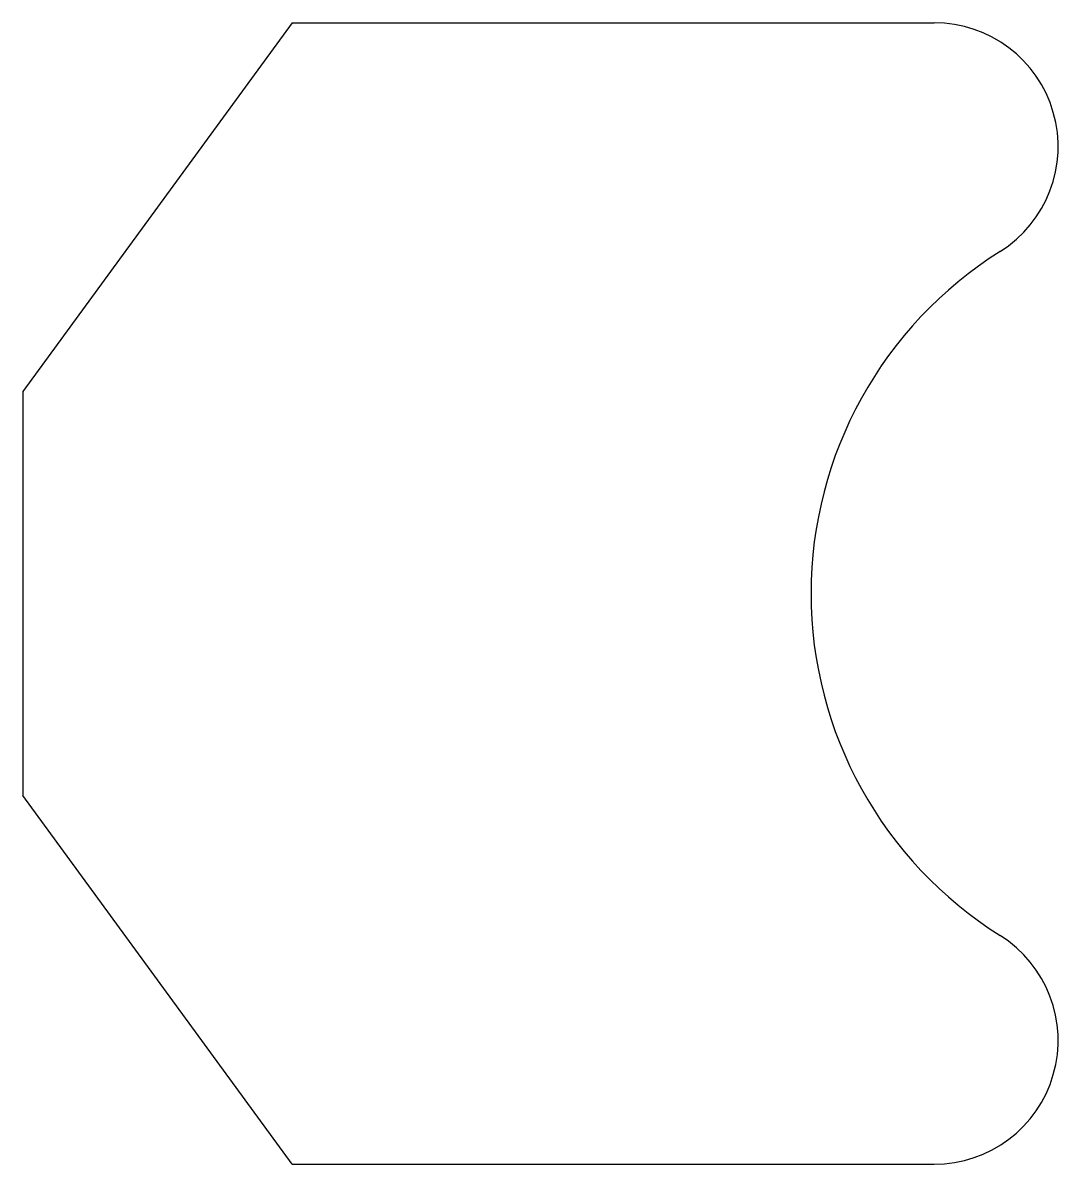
# Model space of a CAD drawing. Header units: millimetres. Extents: x -10.5 to 8.7, y -10.6 to 10.6.
import ezdxf

# ---------------------------------------------------------------- set-up
doc = ezdxf.new("R2010")
doc.units = ezdxf.units.MM

msp = doc.modelspace()

# ---------------------------------------------------------------- linework, layer by layer
for p, q in [((-5.5, 10.6), (-10.5, 3.75)), ((-5.5, 10.6), (6.425, 10.6)), ((-10.5, 3.75), (-10.5, -3.75)), ((-5.5, -10.6), (-10.5, -3.75)), ((-5.5, -10.6), (6.425, -10.6))]:
    msp.add_line(p, q)
for centre, radius, start, end in [((6.425, 8.3), 2.3, 302.1197, 90), ((11.636, 0), 7.5, 122.1197, 237.8803), ((6.425, -8.3), 2.3, 270, 57.8803)]:
    msp.add_arc(centre, radius, start, end)

doc.saveas('drawing.dxf')
